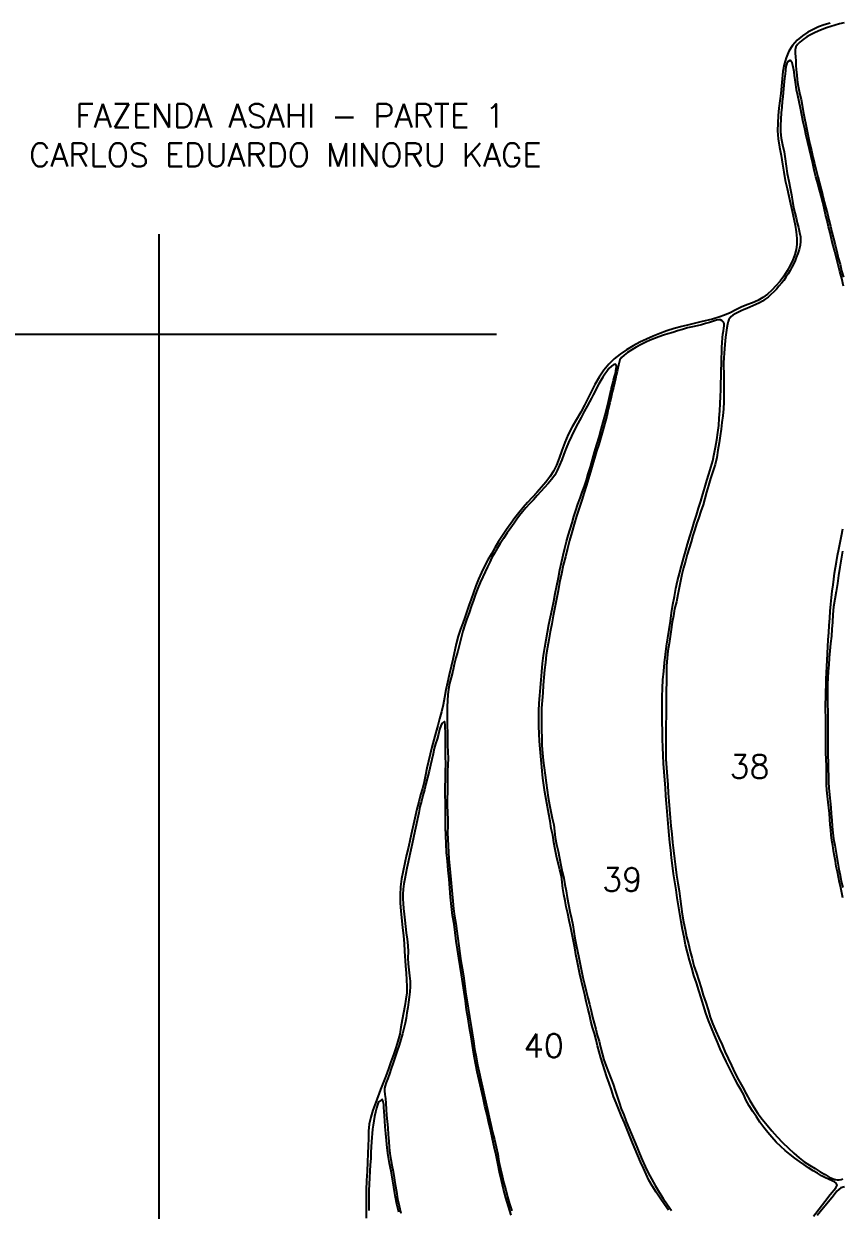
# Model space of a CAD drawing. Header units: millimetres. Extents: x 729593 to 732743, y 7839267 to 7843722.
# Drawn here: x 730288 to 730967, y 7840573 to 7841558 of the extents above; entities that cross this region are included whole.
import ezdxf
from ezdxf.enums import TextEntityAlignment as Align

# ---------------------------------------------------------------- set-up
doc = ezdxf.new("R2010")
doc.units = ezdxf.units.MM
for name, color, linetype in [('0114001001', 1, 'Continuous'), ('0114001001037', 5, 'Continuous'), ('0114001001038', 5, 'Continuous'), ('0114001001039', 5, 'Continuous'), ('0114001001040', 5, 'Continuous'), ('0114001001041', 5, 'Continuous'), ('0114001001042', 5, 'Continuous'), ('0114001001051', 5, 'Continuous'), ('MALHA', 8, 'Continuous'), ('TEXTO', 7, 'Continuous'), ('TEXTO_CONFRONTANTES', 7, 'Continuous')]:
    doc.layers.add(name, color=color, linetype=linetype)
doc.styles.add('ROMANS', font='romans')

msp = doc.modelspace()

# ---------------------------------------------------------------- linework, layer by layer
at = {"layer": '0114001001', "color": 1}
msp.add_lwpolyline([(730957.28, 7841557.96), (730952.34, 7841556.8), (730947.6, 7841555.02), (730943.11, 7841552.87), (730938.71, 7841550.5), (730934.32, 7841547.59), (730929.9, 7841543.94), (730926, 7841539.63), (730922.96, 7841534.68), (730920.69, 7841529.4), (730919.06, 7841523.82), (730918.03, 7841517.91), (730917.43, 7841511.84), (730916.9, 7841505.75), (730916.28, 7841499.71), (730915.45, 7841493.66), (730914.73, 7841487.55), (730914.15, 7841481.41), (730913.79, 7841475.17), (730913.68, 7841468.69), (730914.21, 7841461.95), (730915.29, 7841455.06), (730916.59, 7841448.11), (730917.71, 7841441.14), (730918.86, 7841434.25), (730920.07, 7841427.5), (730921.52, 7841420.85), (730923.02, 7841414.35), (730924.46, 7841408.03), (730925.78, 7841401.91), (730928.23, 7841390.35), (730929.11, 7841384.78), (730929.67, 7841379.34), (730929.6, 7841374.38), (730929, 7841370.13), (730927.96, 7841365.96), (730926.34, 7841361.58), (730924.2, 7841357.02), (730921.65, 7841352.46), (730918.81, 7841348.08), (730915.68, 7841343.96), (730912.34, 7841340.08), (730909, 7841336.45), (730905.37, 7841333.22), (730901.37, 7841330.26), (730897.14, 7841327.75), (730892.78, 7841325.88), (730888.22, 7841324.34), (730883.5, 7841322.34), (730878.88, 7841320.01), (730874.36, 7841317.65), (730869.62, 7841315.75), (730864.76, 7841313.96), (730859.73, 7841312.45), (730850.04, 7841310.09), (730840, 7841307.73), (730834.05, 7841306.27), (730827.89, 7841304.6), (730821.76, 7841302.65), (730815.82, 7841300.5), (730810.26, 7841298.27), (730804.79, 7841295.88), (730799.29, 7841293.2), (730793.61, 7841290.25), (730788.13, 7841286.86), (730782.9, 7841283.36), (730778.05, 7841279.42), (730773.58, 7841275.04), (730769.38, 7841270.01), (730765.49, 7841264.23), (730761.99, 7841258.12), (730758.88, 7841252.1), (730756.05, 7841246.45), (730753.36, 7841240.93), (730750.18, 7841235.19), (730746.7, 7841229.19), (730743.19, 7841223.02), (730739.82, 7841216.56), (730736.97, 7841209.96), (730734.6, 7841203.48), (730732.39, 7841197.11), (730730.18, 7841191.22), (730727.71, 7841186.11), (730724.63, 7841181.51), (730721.23, 7841177.16), (730717.61, 7841172.86), (730713.82, 7841168.6), (730709.92, 7841164.46), (730706.06, 7841160.25), (730702.33, 7841156.01), (730698.72, 7841151.73), (730695.34, 7841147.41), (730692.02, 7841142.66), (730688.67, 7841137.77), (730685.27, 7841132.76), (730682.03, 7841127.72), (730678.98, 7841122.7), (730675.96, 7841117.71), (730673.07, 7841112.66), (730670.38, 7841107.38), (730667.82, 7841101.99), (730665.43, 7841096.52), (730663.17, 7841091.02), (730661.07, 7841085.53), (730659.09, 7841080.07), (730657.3, 7841074.77), (730655.66, 7841069.66), (730653.97, 7841064.84), (730652.15, 7841060.14), (730650.35, 7841055.06), (730648.55, 7841049.13), (730646.82, 7841042.75), (730644.02, 7841029.84), (730641.02, 7841017.19), (730639.57, 7841010.87), (730638.17, 7841004.61), (730637.04, 7840998.43), (730635.88, 7840992.37), (730634.58, 7840986.43), (730633.01, 7840980.74), (730631.51, 7840975), (730629.87, 7840969.16), (730628.27, 7840963.14), (730626.64, 7840957.12), (730625.07, 7840951.19), (730623.66, 7840945.37), (730622.44, 7840939.6), (730621.27, 7840933.9), (730620.04, 7840928.3), (730618.78, 7840922.91), (730617.12, 7840917.55), (730615.64, 7840911.8), (730614.18, 7840905.68), (730611.31, 7840893.29), (730609.94, 7840887.1), (730608.6, 7840880.76), (730607.17, 7840874.22), (730605.62, 7840867.63), (730604.18, 7840861.03), (730602.69, 7840854.47), (730601.31, 7840847.78), (730600.44, 7840841.15), (730600.22, 7840834.6), (730600.35, 7840827.95), (730600.81, 7840821.1), (730602.25, 7840807.31), (730602.92, 7840800.62), (730603.46, 7840794.09), (730603.9, 7840787.7), (730604.79, 7840775.48), (730605.18, 7840769.58), (730605.6, 7840763.87), (730605.83, 7840758.39), (730605.65, 7840753.16), (730605.06, 7840748.01), (730604.04, 7840742.47), (730603.04, 7840736.58), (730601.88, 7840730.68), (730600.87, 7840724.82), (730599.84, 7840718.93), (730598.37, 7840713.15), (730596.57, 7840707.43), (730594.63, 7840701.75), (730592.52, 7840695.99), (730590.53, 7840690.09), (730588.45, 7840684.16), (730586.22, 7840678.52), (730583.94, 7840672.97), (730579.63, 7840661.68), (730577.68, 7840655.87), (730575.86, 7840650.1), (730574.57, 7840644.23), (730574.01, 7840638.32), (730573.92, 7840632.41), (730573.79, 7840626.35), (730573.52, 7840619.73), (730573.07, 7840612.54), (730572.74, 7840605.09), (730572.3, 7840597.38), (730572.08, 7840589.52), (730572.03, 7840581.57), (730572.01, 7840573.7), (730571.9, 7840566.04)], dxfattribs=at)
at = {"layer": '0114001001037'}
for points in [[(730968.98, 7841558.33), (730965.16, 7841557.38), (730961.42, 7841556.32), (730957.78, 7841555.26), (730954.22, 7841554.13), (730950.65, 7841552.8), (730947.36, 7841551.45), (730944.28, 7841549.95), (730941.05, 7841548.42), (730937.91, 7841546.61), (730934.95, 7841544.54), (730932.25, 7841542.34), (730930.21, 7841540.41), (730928.94, 7841538.43), (730928.4, 7841536.05), (730928.35, 7841533.25), (730928.5, 7841530.13), (730928.69, 7841526.77), (730928.87, 7841523.11), (730929.13, 7841519.21), (730929.52, 7841515.14), (730929.96, 7841511.05), (730930.52, 7841507.03), (730931.33, 7841503.03), (730932.27, 7841498.82), (730933.18, 7841494.56), (730934, 7841490.02), (730934.9, 7841484.76), (730935.92, 7841479.31), (730936.99, 7841473.83), (730938.12, 7841468.38), (730939.23, 7841462.98), (730940.41, 7841457.65), (730941.72, 7841452.29), (730943.06, 7841446.85), (730944.42, 7841441.43), (730945.79, 7841436), (730947.13, 7841430.62), (730948.49, 7841425.26), (730949.83, 7841419.98), (730951.19, 7841414.78), (730952.48, 7841409.69), (730953.78, 7841404.72), (730955.08, 7841399.77), (730956.28, 7841394.73), (730957.55, 7841389.66), (730958.85, 7841384.48), (730960.21, 7841379.3), (730961.49, 7841374), (730962.77, 7841368.64), (730964.07, 7841363.27), (730965.53, 7841357.93), (730966.82, 7841352.55), (730968.27, 7841347.24)], [(730967.47, 7841119.84), (730966.41, 7841113.26), (730965.4, 7841106.44), (730964.38, 7841099.71), (730963.36, 7841093.02), (730962.3, 7841086.4), (730961.07, 7841079.98), (730960.07, 7841073.63), (730959.49, 7841067.24), (730959.16, 7841060.97), (730958.81, 7841055.02), (730958.44, 7841049.16), (730957.62, 7841043.17), (730956.93, 7841037.13), (730956.39, 7841031.26), (730956.11, 7841025.55), (730955.79, 7841019.97), (730955.37, 7841014.6), (730955.21, 7841009.33), (730955.22, 7841004.08), (730955.18, 7840998.55), (730955.13, 7840992.71), (730955.26, 7840986.68), (730955.33, 7840980.54), (730955.44, 7840974.32), (730955.42, 7840968.13), (730955.41, 7840962), (730955.47, 7840955.96), (730955.44, 7840950.08), (730955.56, 7840944.3), (730955.78, 7840938.69), (730955.82, 7840933.37), (730956.03, 7840928.22), (730956.32, 7840923), (730956.64, 7840917.77), (730957.25, 7840912.43), (730957.85, 7840907.07), (730958.21, 7840901.76), (730958.69, 7840896.49), (730959.04, 7840891.29), (730959.46, 7840886.14), (730960.2, 7840880.99), (730961.08, 7840875.87), (730961.94, 7840870.78), (730962.76, 7840865.8), (730963.66, 7840860.88), (730964.63, 7840855.91), (730965.61, 7840850.86), (730966.57, 7840845.67), (730967.89, 7840840.6)]]:
    msp.add_lwpolyline(points, dxfattribs=at)
at = {"layer": '0114001001038'}
for points in [[(730968.52, 7841339.83), (730966.95, 7841345.98), (730965.39, 7841351.87), (730963.88, 7841357.58), (730962.47, 7841363.12), (730961.16, 7841368.41), (730959.83, 7841373.62), (730958.56, 7841378.82), (730957.31, 7841383.95), (730956.04, 7841389.09), (730954.78, 7841394.22), (730953.45, 7841399.31), (730952.26, 7841404.45), (730951.18, 7841409.53), (730949.9, 7841414.61), (730948.4, 7841419.7), (730946.97, 7841425), (730945.52, 7841430.44), (730944.14, 7841435.97), (730942.92, 7841441.59), (730941.58, 7841447.33), (730940.1, 7841453.11), (730938.76, 7841458.89), (730937.53, 7841464.58), (730936.23, 7841470.21), (730934.96, 7841475.88), (730933.78, 7841481.65), (730932.62, 7841487.4), (730931.52, 7841492.88), (730930.41, 7841498.03), (730929.46, 7841502.72), (730928.88, 7841507.09), (730928.33, 7841511.07), (730927.74, 7841514.55), (730927.32, 7841517.59), (730926.89, 7841520.36), (730926.31, 7841522.95), (730925.72, 7841525.18), (730925.08, 7841526.3), (730924.26, 7841527.1), (730923.8, 7841527.1), (730922.49, 7841526.29), (730921.39, 7841524.66), (730920.62, 7841521.99), (730920.17, 7841518.85), (730919.87, 7841516.06), (730919.59, 7841513.9), (730919.34, 7841512.05), (730919.15, 7841509.64), (730918.89, 7841506.65), (730918.66, 7841503.55), (730918.41, 7841500.4), (730918.11, 7841497.02), (730917.58, 7841493), (730917.1, 7841488.43), (730916.63, 7841483.65), (730916.24, 7841478.4), (730915.97, 7841473.01), (730916.11, 7841467.8), (730916.75, 7841462.54), (730917.86, 7841456.97), (730919.03, 7841451.26), (730920.04, 7841445.4), (730920.89, 7841439.33), (730921.75, 7841433.17), (730922.88, 7841427.02), (730924.09, 7841421.09), (730925.15, 7841415.49), (730926.09, 7841410.13), (730926.99, 7841405.22), (730928.02, 7841400.75), (730928.97, 7841396.49), (730929.89, 7841392.37), (730930.96, 7841388.31), (730931.86, 7841384.33), (730932.56, 7841380.64), (730932.81, 7841377.03), (730932.51, 7841373.57), (730931.68, 7841370.19), (730930.5, 7841366.76), (730929.22, 7841363.46), (730928.27, 7841360.96), (730927, 7841358.12), (730925.6, 7841355.46), (730924.03, 7841352.72), (730922.32, 7841349.95), (730920.51, 7841347.24), (730918.75, 7841344.59), (730916.89, 7841342.13), (730914.83, 7841339.66), (730912.74, 7841337.32), (730910.5, 7841335.04), (730908.17, 7841332.77), (730905.76, 7841330.74), (730903.33, 7841328.9), (730901.08, 7841327.33), (730898.57, 7841325.9), (730895.6, 7841324.51), (730893.09, 7841323.38), (730890.59, 7841322.35), (730888.2, 7841321.31), (730885.9, 7841320.34), (730883.48, 7841319.2), (730880.76, 7841317.86), (730878.34, 7841316.68), (730876.54, 7841315.67), (730875.09, 7841314.67), (730873.94, 7841313.3), (730873.15, 7841311.97), (730872.51, 7841310.38), (730871.94, 7841308.25), (730871.42, 7841305.07), (730870.91, 7841301.18), (730870.53, 7841297.51), (730870.21, 7841294.27), (730869.91, 7841291.2), (730869.69, 7841287.8), (730869.42, 7841284.06), (730869.01, 7841280.15), (730868.68, 7841276.2), (730868.68, 7841272.21), (730868.9, 7841268.05), (730868.98, 7841263.82), (730868.98, 7841259.55), (730869.05, 7841254.77), (730869.01, 7841249.52), (730869.05, 7841243.83), (730868.86, 7841237.92), (730868.23, 7841232.08), (730867.43, 7841226.57), (730866.83, 7841221), (730866.11, 7841215.48), (730865.15, 7841209.75), (730864.07, 7841203.68), (730863.1, 7841197.68), (730861.91, 7841191.84), (730860.02, 7841185.86), (730857.95, 7841180.15), (730856.38, 7841174.35), (730854.6, 7841168.74), (730853.15, 7841163.57), (730851.75, 7841158.26), (730850.03, 7841152.9), (730848.13, 7841147.75), (730846.39, 7841142.6), (730844.85, 7841137.66), (730843.42, 7841132.67), (730841.89, 7841127.6), (730840.26, 7841122.31), (730838.64, 7841116.93), (730837.15, 7841111.37), (730835.52, 7841105.91), (730834.18, 7841100.43), (730832.92, 7841095.02), (730831.94, 7841089.43), (730830.75, 7841083.81), (730829.61, 7841077.8), (730828.16, 7841071.88), (730827.27, 7841066.07), (730826.23, 7841060.73), (730825.4, 7841054.87), (730824.48, 7841048.91), (730823.56, 7841043.04), (730822.63, 7841037.07), (730821.95, 7841030.9), (730821.35, 7841024.52), (730821.41, 7841017.8), (730821.31, 7841011.06), (730821.18, 7841004.23), (730821.08, 7840997.17), (730821.07, 7840990.14), (730821.06, 7840983.07), (730821, 7840975.82), (730820.84, 7840968.44), (730820.77, 7840961.24), (730820.93, 7840954.1), (730820.98, 7840947.02), (730821.52, 7840939.94), (730822.01, 7840932.9), (730822.39, 7840925.97), (730822.91, 7840919.07), (730823.44, 7840912.22), (730823.86, 7840905.35), (730824.48, 7840898.59), (730825, 7840891.71), (730825.76, 7840884.78), (730826.46, 7840878.04), (730827.23, 7840871.23), (730828.11, 7840864.42), (730828.93, 7840857.72), (730829.8, 7840850.9), (730830.78, 7840844.28), (730831.8, 7840837.82), (730832.76, 7840831.34), (730833.46, 7840824.88), (730834.4, 7840818.47), (730835.67, 7840812.08), (730836.98, 7840805.74), (730838.13, 7840799.8), (730839.58, 7840793.75), (730841.05, 7840787.63), (730842.64, 7840781.66), (730844.24, 7840775.61), (730846.2, 7840769.43), (730848.31, 7840763.37), (730850.13, 7840757.31), (730851.9, 7840751.23), (730854.14, 7840745.14), (730855.96, 7840739), (730857.75, 7840733.01), (730859.99, 7840727.11), (730862.4, 7840721.28), (730864.97, 7840715.72), (730867.51, 7840710.13), (730869.95, 7840704.41), (730872.51, 7840698.67), (730875.32, 7840692.85), (730878.21, 7840686.92), (730881.24, 7840681.02), (730884.42, 7840675.24), (730887.5, 7840669.51), (730890.66, 7840663.96), (730893.83, 7840658.43), (730897.3, 7840653.12), (730900.98, 7840648.25), (730904.88, 7840643.45), (730908.94, 7840638.53), (730913.3, 7840633.68), (730917.85, 7840628.86), (730922.6, 7840624.29), (730927.21, 7840620.12), (730931.57, 7840616.39), (730935.71, 7840613.06), (730940.27, 7840610.15), (730944.82, 7840607.45), (730949.08, 7840604.75), (730953.07, 7840602.29), (730956.62, 7840600.24), (730959.7, 7840598.81), (730961.75, 7840598.18), (730963.24, 7840597.89), (730964.73, 7840597.91), (730966.36, 7840598.15), (730967.85, 7840598.86)], [(730967.85, 7840831.94), (730966.93, 7840836.13), (730966.12, 7840840.43), (730965.13, 7840844.76), (730964.27, 7840849.12), (730963.29, 7840853.52), (730962.43, 7840857.98), (730961.81, 7840862.41), (730960.9, 7840866.67), (730960.15, 7840871.01), (730959.52, 7840875.38), (730958.83, 7840879.71), (730958.29, 7840884.05), (730957.84, 7840888.38), (730957.42, 7840892.78), (730957.03, 7840897.28), (730956.64, 7840901.92), (730956.21, 7840906.67), (730955.63, 7840911.52), (730955.1, 7840916.49), (730954.68, 7840921.29), (730954.25, 7840926.2), (730954.23, 7840931.31), (730954.2, 7840936.48), (730954.19, 7840941.68), (730954.04, 7840946.96), (730953.82, 7840952.57), (730953.81, 7840958.32), (730953.74, 7840964.15), (730953.81, 7840970.11), (730953.65, 7840976.03), (730953.61, 7840981.92), (730953.54, 7840987.63), (730953.54, 7840993.12), (730953.65, 7840998.43), (730953.8, 7841003.56), (730953.9, 7841008.55), (730953.9, 7841013.57), (730954.2, 7841018.68), (730954.52, 7841023.96), (730954.78, 7841029.36), (730955.11, 7841034.91), (730955.38, 7841040.6), (730955.74, 7841046.33), (730956.18, 7841052.2), (730956.53, 7841058.19), (730956.97, 7841064.14), (730957.46, 7841069.99), (730957.95, 7841075.75), (730958.44, 7841081.35), (730959.03, 7841086.73), (730959.69, 7841091.81), (730960.39, 7841096.68), (730961.05, 7841101.4), (730961.73, 7841106.11), (730962.61, 7841110.97), (730963.52, 7841116.11), (730964.48, 7841121.47), (730965.58, 7841126.93), (730966.7, 7841132.52), (730967.75, 7841138.22)]]:
    msp.add_lwpolyline(points, dxfattribs=at)
at = {"layer": '0114001001039'}
msp.add_lwpolyline([(730943.43, 7840567.71), (730948.2, 7840573.95), (730952.83, 7840579.94), (730957.35, 7840585.75), (730961.92, 7840591.43), (730963.11, 7840593.51), (730962.28, 7840595.13), (730960.97, 7840596.24), (730958.94, 7840597.2), (730955.94, 7840598.41), (730952.97, 7840599.91), (730950.22, 7840601.42), (730946.85, 7840603.39), (730943.22, 7840605.58), (730939.29, 7840608), (730935.43, 7840610.63), (730931.74, 7840613.25), (730927.99, 7840616.07), (730924.04, 7840619.07), (730920.07, 7840622.3), (730916.26, 7840625.74), (730912.6, 7840629.37), (730909, 7840633.29), (730905.63, 7840637.33), (730902.34, 7840641.38), (730899.06, 7840645.73), (730896.02, 7840650.24), (730893.08, 7840654.78), (730890.09, 7840659.5), (730887.41, 7840664.32), (730885.56, 7840668.59), (730883.45, 7840672.47), (730881.04, 7840676.66), (730878.51, 7840681.28), (730875.91, 7840686.17), (730873.33, 7840691.15), (730870.85, 7840696.23), (730868.44, 7840701.45), (730866.11, 7840706.8), (730863.73, 7840712.38), (730861.25, 7840718.17), (730858.84, 7840724.11), (730856.37, 7840730.19), (730854.11, 7840736.37), (730852.1, 7840742.68), (730850.08, 7840748.95), (730848.15, 7840755.16), (730846.22, 7840761.4), (730844.24, 7840767.68), (730842.52, 7840774.05), (730840.59, 7840780.39), (730838.89, 7840786.72), (730837.31, 7840793.03), (730835.96, 7840799.41), (730834.72, 7840805.82), (730833.53, 7840812.26), (730832.42, 7840818.8), (730831.32, 7840825.33), (730830.32, 7840831.98), (730829.33, 7840838.66), (730828.34, 7840845.39), (730827.25, 7840852.11), (730826.37, 7840858.77), (730825.64, 7840865.37), (730824.91, 7840871.72), (730824.3, 7840877.88), (730823.65, 7840884.06), (730823.01, 7840890.48), (730822.52, 7840897.15), (730821.89, 7840903.69), (730821.32, 7840910.23), (730820.92, 7840916.81), (730820.49, 7840923.24), (730820.07, 7840929.82), (730819.59, 7840936.54), (730818.98, 7840943.46), (730818.76, 7840950.21), (730818.51, 7840957.02), (730818.19, 7840963.88), (730818.06, 7840970.74), (730817.94, 7840977.66), (730817.81, 7840984.64), (730817.78, 7840991.74), (730817.93, 7840998.86), (730817.97, 7841005.96), (730818.46, 7841013.03), (730819.12, 7841020.17), (730819.85, 7841027.18), (730820.46, 7841034.06), (730821.39, 7841040.97), (730822.51, 7841047.9), (730823.56, 7841054.8), (730824.68, 7841061.67), (730825.66, 7841068.6), (730826.79, 7841075.48), (730828.03, 7841082.19), (730829.25, 7841088.68), (730830.61, 7841095.04), (730832.1, 7841101.38), (730833.78, 7841107.56), (730835.49, 7841113.6), (730837.25, 7841119.51), (730838.98, 7841125.72), (730840.92, 7841131.94), (730842.73, 7841138.04), (730844.52, 7841143.89), (730846.32, 7841149.72), (730848.06, 7841155.55), (730849.87, 7841161.29), (730851.53, 7841167.08), (730853.26, 7841172.71), (730854.94, 7841178.35), (730856.67, 7841183.73), (730858.26, 7841189.23), (730859.81, 7841194.86), (730861.06, 7841200.45), (730862.22, 7841206.23), (730863.25, 7841212.22), (730864.14, 7841218.19), (730864.82, 7841224.2), (730865.27, 7841230.27), (730865.76, 7841236.37), (730866.12, 7841242.36), (730866.38, 7841248.16), (730866.65, 7841253.74), (730866.67, 7841259.24), (730866.71, 7841264.63), (730866.74, 7841269.97), (730866.97, 7841275.32), (730867.08, 7841280.27), (730867.23, 7841284.72), (730867.47, 7841288.88), (730867.73, 7841293.01), (730868, 7841296.75), (730868.27, 7841299.88), (730868.65, 7841302.63), (730869.07, 7841304.9), (730869.32, 7841306.69), (730869.39, 7841307.9), (730869.24, 7841308.87), (730868.65, 7841309.95), (730867.7, 7841311.06), (730866.34, 7841311.74), (730864.78, 7841311.83), (730862.95, 7841311.63), (730860.56, 7841310.83), (730857.24, 7841309.62), (730853.92, 7841308.64), (730850.61, 7841307.74), (730847.02, 7841306.92), (730843.07, 7841306.12), (730838.93, 7841305.04), (730834.78, 7841303.85), (730830.6, 7841302.62), (730826.56, 7841301.41), (730822.64, 7841300.3), (730818.81, 7841299.11), (730815.09, 7841297.78), (730811.51, 7841296.38), (730807.97, 7841294.88), (730804.3, 7841293.17), (730800.38, 7841291.28), (730796.36, 7841289.09), (730792.59, 7841286.8), (730789.13, 7841284.58), (730786.17, 7841282.37), (730784.12, 7841280.55), (730782.8, 7841278.51), (730782.03, 7841276.26), (730781.5, 7841274.09), (730780.96, 7841271.63), (730780.41, 7841268.98), (730779.73, 7841266.01), (730778.98, 7841262.77), (730778.26, 7841259.22), (730777.36, 7841255.54), (730776.36, 7841251.76), (730775.5, 7841247.7), (730774.37, 7841243.01), (730773.07, 7841237.67), (730771.78, 7841231.88), (730770.18, 7841225.99), (730768.53, 7841220.09), (730766.95, 7841214.18), (730765.18, 7841208.36), (730763.41, 7841202.68), (730761.62, 7841197.04), (730759.97, 7841191.38), (730758.44, 7841185.71), (730756.75, 7841180.19), (730754.96, 7841174.59), (730753.1, 7841168.61), (730751.01, 7841162.13), (730748.89, 7841155.55), (730746.79, 7841148.85), (730744.63, 7841142.12), (730742.71, 7841135.41), (730740.89, 7841128.74), (730739.12, 7841121.96), (730737.43, 7841115.07), (730735.7, 7841108.08), (730734.16, 7841100.96), (730732.66, 7841093.9), (730731.33, 7841086.89), (730730.06, 7841079.85), (730728.76, 7841072.95), (730727.41, 7841066.14), (730726.09, 7841059.49), (730724.86, 7841052.8), (730723.68, 7841046.29), (730722.49, 7841040.1), (730721.55, 7841033.88), (730720.86, 7841027.52), (730720.05, 7841021.17), (730719.49, 7841014.82), (730719.08, 7841008.45), (730718.59, 7841002.16), (730718.07, 7840995.79), (730717.69, 7840989.47), (730717.49, 7840983.29), (730717.54, 7840977.12), (730717.57, 7840971.17), (730717.81, 7840964.92), (730717.97, 7840958.6), (730718.44, 7840952.26), (730719.11, 7840946.1), (730719.93, 7840940.02), (730720.56, 7840933.88), (730721.38, 7840927.61), (730722.33, 7840921.42), (730723.23, 7840915.26), (730724.37, 7840909.21), (730725.47, 7840903.59), (730726.52, 7840898.15), (730727.78, 7840892.74), (730728.37, 7840887.41), (730728.96, 7840882.02), (730730.04, 7840876.42), (730731.34, 7840870.73), (730732.63, 7840864.92), (730733.77, 7840859.26), (730734.88, 7840853.67), (730736.06, 7840848.31), (730737.08, 7840843.07), (730738.1, 7840837.77), (730738.95, 7840832.23), (730740.05, 7840826.45), (730741.26, 7840820.71), (730742.59, 7840815.03), (730743.53, 7840809.51), (730744.45, 7840804.13), (730745.29, 7840798.63), (730746.32, 7840793.16), (730747.53, 7840787.72), (730748.66, 7840782.4), (730749.81, 7840776.98), (730750.91, 7840771.47), (730752.04, 7840765.93), (730753.31, 7840760.34), (730754.58, 7840754.72), (730756.02, 7840749.16), (730757.52, 7840743.71), (730758.9, 7840738.34), (730760.08, 7840733.1), (730761.32, 7840727.95), (730762.7, 7840722.97), (730763.96, 7840718.02), (730765.37, 7840713.01), (730766.69, 7840707.97), (730767.95, 7840702.86), (730769.46, 7840697.62), (730771.27, 7840692.43), (730773.3, 7840687.42), (730775.29, 7840682.36), (730777.08, 7840677.3), (730778.8, 7840672.27), (730780.35, 7840667.23), (730782.01, 7840662.27), (730783.85, 7840657.06), (730785.98, 7840651.81), (730787.99, 7840646.51), (730790.15, 7840641.26), (730792.42, 7840636.01), (730794.57, 7840630.72), (730796.7, 7840625.36), (730798.96, 7840619.95), (730801.23, 7840614.5), (730803.57, 7840609.15), (730806.16, 7840603.9), (730809.09, 7840598.72), (730811.98, 7840593.22), (730815.27, 7840587.81), (730818.75, 7840582.4), (730822.18, 7840577.26), (730825.62, 7840572.54)], dxfattribs=at)
at = {"layer": '0114001001040'}
msp.add_lwpolyline([(730822.99, 7840572.68), (730819.64, 7840577.5), (730816.23, 7840582.64), (730812.85, 7840587.86), (730809.64, 7840592.88), (730806.88, 7840597.74), (730804.46, 7840602.67), (730802.18, 7840607.79), (730799.84, 7840612.97), (730797.68, 7840618.12), (730795.49, 7840623.35), (730793.29, 7840628.75), (730791.08, 7840634.25), (730788.75, 7840639.75), (730786.42, 7840645.26), (730784.12, 7840650.82), (730781.87, 7840656.39), (730779.72, 7840661.92), (730777.5, 7840667.27), (730775.64, 7840672.67), (730773.78, 7840678.1), (730771.96, 7840683.51), (730770.17, 7840688.8), (730768.44, 7840694.04), (730766.9, 7840699.21), (730765.44, 7840704.28), (730764.16, 7840709.28), (730762.92, 7840714.32), (730761.52, 7840719.4), (730760.07, 7840724.53), (730758.71, 7840729.77), (730757.44, 7840735.15), (730756.11, 7840740.57), (730754.82, 7840746.05), (730753.54, 7840751.55), (730752.2, 7840757.16), (730750.86, 7840762.87), (730749.54, 7840768.58), (730748.35, 7840774.2), (730747.18, 7840779.63), (730746.06, 7840785.02), (730745.22, 7840790.54), (730744.31, 7840796.07), (730743.15, 7840801.6), (730741.86, 7840807.28), (730740.68, 7840813.11), (730739.45, 7840819), (730738.22, 7840824.53), (730737.21, 7840829.7), (730736.14, 7840834.87), (730735.32, 7840839.94), (730734.87, 7840845.05), (730734.17, 7840850.03), (730732.89, 7840855.26), (730731.32, 7840860.8), (730729.97, 7840866.54), (730728.89, 7840872.31), (730727.76, 7840878.09), (730726.95, 7840883.97), (730725.76, 7840889.74), (730724.7, 7840895.57), (730723.63, 7840901.5), (730722.58, 7840907.5), (730721.48, 7840913.6), (730720.46, 7840919.66), (730719.58, 7840925.58), (730718.76, 7840931.47), (730718.24, 7840937.47), (730717.67, 7840943.49), (730716.96, 7840949.56), (730716.47, 7840955.75), (730716.04, 7840961.99), (730715.77, 7840968.31), (730715.53, 7840974.63), (730715.34, 7840980.93), (730715.46, 7840987.19), (730715.68, 7840993.61), (730716.12, 7841000.12), (730716.68, 7841006.58), (730717.28, 7841013.06), (730717.82, 7841019.77), (730718.51, 7841026.53), (730719.34, 7841033.19), (730720.31, 7841039.76), (730721.37, 7841046.14), (730722.54, 7841052.55), (730723.8, 7841058.89), (730725.08, 7841065.25), (730726.43, 7841071.7), (730727.84, 7841078.21), (730729.09, 7841084.75), (730730.32, 7841091.29), (730731.62, 7841097.84), (730732.78, 7841104.33), (730734.19, 7841110.46), (730735.6, 7841116.4), (730736.96, 7841122.18), (730738.39, 7841127.69), (730739.89, 7841132.9), (730741.46, 7841138.08), (730743.01, 7841143.4), (730744.56, 7841148.63), (730746.15, 7841153.67), (730747.85, 7841158.75), (730749.64, 7841163.82), (730751.49, 7841168.77), (730753.24, 7841173.7), (730754.89, 7841178.73), (730756.49, 7841184.06), (730758.24, 7841189.83), (730759.89, 7841195.86), (730761.72, 7841202.02), (730763.66, 7841208.2), (730765.52, 7841214.43), (730767.26, 7841220.67), (730768.95, 7841226.83), (730770.46, 7841232.75), (730771.86, 7841238.52), (730773.17, 7841244.02), (730774.39, 7841249.14), (730775.57, 7841253.9), (730776.68, 7841258.08), (730777.54, 7841261.69), (730778.28, 7841264.66), (730778.94, 7841267.28), (730779.48, 7841269.43), (730779.71, 7841271.35), (730779.77, 7841273.1), (730779.5, 7841274.39), (730779.14, 7841275.04), (730777.58, 7841274.62), (730775.7, 7841273.39), (730773.65, 7841271.42), (730771.74, 7841269.06), (730770.1, 7841266.64), (730768.53, 7841264.19), (730766.99, 7841261.56), (730765.35, 7841258.68), (730763.7, 7841255.64), (730762.13, 7841252.68), (730760.63, 7841249.69), (730759.11, 7841246.87), (730757.47, 7841243.76), (730755.65, 7841240.13), (730753.15, 7841235.69), (730750.51, 7841230.67), (730747.67, 7841225.65), (730744.95, 7841220.47), (730742.46, 7841215.17), (730739.94, 7841210.11), (730737.99, 7841205.16), (730736.14, 7841200.33), (730734.42, 7841195.65), (730732.57, 7841191.12), (730730.7, 7841186.88), (730728.57, 7841182.92), (730725.95, 7841179.3), (730723.18, 7841176.03), (730720.24, 7841172.73), (730717.1, 7841169.38), (730713.99, 7841165.89), (730710.93, 7841162.53), (730707.75, 7841159.11), (730704.66, 7841155.81), (730701.82, 7841152.54), (730699.4, 7841149.32), (730697.21, 7841146.33), (730694.91, 7841143.01), (730692.22, 7841139.23), (730689.23, 7841134.91), (730686.17, 7841130.37), (730683.32, 7841126.04), (730680.75, 7841122.12), (730678.45, 7841118.25), (730676.37, 7841114.48), (730674.58, 7841110.74), (730672.83, 7841106.78), (730670.89, 7841102.54), (730668.77, 7841098.38), (730666.64, 7841093.86), (730664.63, 7841089.09), (730662.81, 7841084.11), (730661.09, 7841079), (730659.33, 7841073.82), (730657.42, 7841068.61), (730655.6, 7841063.6), (730653.87, 7841058.53), (730652.21, 7841053.36), (730650.78, 7841047.94), (730649.45, 7841042.44), (730648.12, 7841036.85), (730646.61, 7841031.21), (730645.14, 7841025.7), (730643.92, 7841020.28), (730642.63, 7841014.95), (730641.21, 7841009.96), (730640.25, 7841005.33), (730639.7, 7841000.65), (730639.44, 7840995.74), (730639.39, 7840990.61), (730639.4, 7840985.29), (730639.37, 7840979.89), (730639.39, 7840974.54), (730639.5, 7840969.25), (730639.54, 7840964.03), (730639.61, 7840958.77), (730639.91, 7840953.34), (730639.97, 7840947.84), (730639.75, 7840942.44), (730639.42, 7840937.06), (730639.57, 7840931.49), (730639.62, 7840925.81), (730639.53, 7840920.1), (730639.34, 7840914.35), (730639.39, 7840908.7), (730639.56, 7840902.94), (730639.7, 7840897.14), (730639.74, 7840891.46), (730639.6, 7840886.01), (730639.84, 7840880.73), (730640.05, 7840875.39), (730640.38, 7840870.03), (730640.71, 7840864.56), (730641.28, 7840858.97), (730641.83, 7840853.2), (730642.32, 7840847.32), (730642.85, 7840841.27), (730643.33, 7840835.22), (730643.86, 7840829.17), (730644.57, 7840823.04), (730645.37, 7840816.93), (730646.41, 7840810.79), (730647.31, 7840804.48), (730648.12, 7840798.25), (730648.91, 7840792.08), (730649.79, 7840785.97), (730650.76, 7840779.84), (730651.73, 7840773.67), (730652.71, 7840767.35), (730653.62, 7840760.84), (730654.51, 7840754.12), (730655.66, 7840747.31), (730656.84, 7840740.45), (730657.95, 7840733.62), (730658.95, 7840726.79), (730659.98, 7840720.06), (730661.04, 7840713.42), (730662.1, 7840706.75), (730663.33, 7840700.09), (730664.48, 7840693.58), (730665.74, 7840687.24), (730667.11, 7840681.04), (730668.59, 7840674.81), (730670.08, 7840668.61), (730671.46, 7840662.4), (730672.77, 7840656.25), (730674.17, 7840650.08), (730675.59, 7840643.89), (730676.96, 7840637.67), (730678.47, 7840631.51), (730679.96, 7840625.43), (730681.23, 7840619.25), (730682.28, 7840613.13), (730683.56, 7840607.19), (730685, 7840601.27), (730686.43, 7840595.35), (730687.96, 7840589.56), (730689.5, 7840583.83), (730691.15, 7840578.08), (730692.88, 7840572.38)], dxfattribs=at)
at = {"layer": '0114001001041'}
msp.add_lwpolyline([(730692.52, 7840568.8), (730690.16, 7840575.95), (730687.96, 7840583.08), (730686.11, 7840590.24), (730684.47, 7840597.32), (730682.86, 7840604.38), (730681.36, 7840611.5), (730679.93, 7840618.4), (730678.31, 7840625.27), (730676.79, 7840631.88), (730675.51, 7840638.35), (730673.89, 7840645.01), (730672.37, 7840651.96), (730670.69, 7840659.03), (730669.13, 7840666.16), (730667.51, 7840673.32), (730665.82, 7840680.52), (730664.28, 7840687.73), (730662.84, 7840694.93), (730661.56, 7840702.17), (730660.37, 7840709.47), (730659.08, 7840716.82), (730657.9, 7840724.26), (730656.64, 7840731.69), (730655.45, 7840739.1), (730654.41, 7840746.49), (730653.33, 7840753.84), (730652.4, 7840761.02), (730651.19, 7840768.01), (730650.13, 7840775.04), (730649.01, 7840782.07), (730647.92, 7840789.11), (730646.87, 7840796.15), (730646.02, 7840803.18), (730645.1, 7840810.24), (730643.8, 7840817.42), (730642.97, 7840824.89), (730642.14, 7840832.48), (730641.55, 7840840.15), (730640.84, 7840847.64), (730640.14, 7840855.1), (730639.46, 7840862.47), (730638.79, 7840869.67), (730638.38, 7840876.74), (730638.08, 7840883.74), (730637.97, 7840890.72), (730637.97, 7840897.6), (730637.88, 7840904.31), (730637.86, 7840910.95), (730637.72, 7840917.58), (730637.67, 7840924.18), (730637.81, 7840930.66), (730637.93, 7840936.94), (730638.05, 7840943.21), (730637.92, 7840949.41), (730637.92, 7840955.29), (730637.91, 7840960.5), (730637.87, 7840965.29), (730637.8, 7840969.67), (730637.71, 7840973.32), (730637.57, 7840976.02), (730637.33, 7840977.65), (730637.05, 7840978.34), (730636.15, 7840977.87), (730634.93, 7840976.7), (730633.9, 7840974.95), (730632.98, 7840971.91), (730632.04, 7840967.83), (730630.84, 7840963.76), (730629.58, 7840959.83), (730628.55, 7840955.87), (730627.58, 7840951.61), (730626.56, 7840946.99), (730625.47, 7840942.15), (730624.3, 7840937.08), (730622.95, 7840931.84), (730621.69, 7840926.68), (730620.38, 7840921.8), (730619.1, 7840917.12), (730617.84, 7840912.4), (730616.7, 7840907.56), (730615.63, 7840902.61), (730614.52, 7840897.6), (730613.5, 7840892.47), (730612.37, 7840887.27), (730611.39, 7840882.04), (730610.21, 7840876.8), (730609.13, 7840871.79), (730608.01, 7840866.79), (730606.87, 7840861.77), (730605.8, 7840856.79), (730604.9, 7840852.14), (730604.07, 7840847.85), (730603.42, 7840843.56), (730602.83, 7840839.28), (730602.46, 7840835.08), (730602.46, 7840831.19), (730602.71, 7840827.26), (730603.1, 7840823.11), (730603.6, 7840818.46), (730604.12, 7840813.42), (730604.71, 7840808.28), (730605.36, 7840803.01), (730606.11, 7840797.68), (730606.72, 7840792.36), (730606.87, 7840787.19), (730606.62, 7840782.19), (730606.82, 7840777.21), (730607.35, 7840772.2), (730608, 7840767.44), (730608.48, 7840762.86), (730608.55, 7840758.33), (730608.22, 7840753.95), (730607.66, 7840749.63), (730607.08, 7840745.4), (730606.51, 7840741.04), (730605.92, 7840736.61), (730605.25, 7840732.19), (730604.29, 7840727.91), (730603.19, 7840723.56), (730602.12, 7840719.12), (730600.9, 7840714.56), (730599.45, 7840709.88), (730597.79, 7840705), (730596.1, 7840700.02), (730594.46, 7840695.13), (730592.91, 7840690.47), (730591.4, 7840686.11), (730589.87, 7840682.13), (730588.61, 7840678.85), (730587.77, 7840676.15), (730587.35, 7840674.04), (730587.3, 7840671.74), (730587.51, 7840668.89), (730587.94, 7840665.47), (730588.3, 7840661.38), (730588.68, 7840656.65), (730589, 7840651.63), (730589.44, 7840646.47), (730589.87, 7840641.15), (730590.27, 7840635.69), (730590.78, 7840630.19), (730591.25, 7840624.93), (730591.75, 7840619.89), (730592.43, 7840614.97), (730593.31, 7840610.05), (730594.39, 7840604.99), (730595.33, 7840599.72), (730596.23, 7840594.11), (730597.17, 7840588.26), (730598.17, 7840582.28), (730599.35, 7840576.3), (730600.73, 7840570.35)], dxfattribs=at)
at = {"layer": '0114001001042'}
msp.add_lwpolyline([(730599.08, 7840571.07), (730597.6, 7840577.87), (730596.2, 7840584.86), (730594.99, 7840591.85), (730593.83, 7840598.65), (730592.65, 7840605.2), (730591.52, 7840611.65), (730590.41, 7840618.08), (730589.45, 7840624.49), (730588.85, 7840630.66), (730588.33, 7840636.49), (730587.89, 7840641.89), (730587.42, 7840646.87), (730587.1, 7840651.21), (730586.97, 7840654.8), (730586.77, 7840658.04), (730586.6, 7840660.5), (730586.43, 7840661.69), (730586.17, 7840662.63), (730585.8, 7840663.55), (730585.6, 7840664.51), (730585.01, 7840664.57), (730584.57, 7840664.23), (730583.55, 7840663.69), (730582.66, 7840662.87), (730582.05, 7840661.83), (730581.34, 7840660.19), (730580.58, 7840657.52), (730579.74, 7840654.13), (730578.98, 7840650.44), (730578.33, 7840646.88), (730577.78, 7840643.48), (730577.27, 7840639.98), (730576.95, 7840636.53), (730576.66, 7840633.2), (730576.47, 7840629.48), (730576.21, 7840625.3), (730576, 7840620.68), (730575.77, 7840615.7), (730575.41, 7840610.45), (730575.08, 7840605.09), (730574.69, 7840599.79), (730574.46, 7840594.44), (730574.29, 7840589.21), (730574.27, 7840583.81), (730574.31, 7840578.15), (730574.22, 7840572.58)], dxfattribs=at)
at = {"layer": '0114001001051'}
msp.add_lwpolyline([(730969.34, 7840592.27), (730966.27, 7840591.43), (730962.9, 7840588.59), (730959.72, 7840584.52), (730955.92, 7840579.75), (730951.47, 7840574.38), (730946.57, 7840568.51)], dxfattribs=at)
at = {"layer": 'MALHA'}
for points in [[(730400, 7839769.01), (730400, 7841382.92)], [(729743.46, 7841300), (730680.23, 7841300)]]:
    msp.add_lwpolyline(points, dxfattribs=at)

# ---------------------------------------------------------------- texts
at = {"layer": 'TEXTO', "linetype": 'Continuous', "style": 'ROMANS'}
for s, p in [('38', (730890.3, 7840925.49)), ('39', (730784.59, 7840831.61)), ('40', (730719.44, 7840693.75))]:
    msp.add_text(s, height=19.5, dxfattribs=at).set_placement(p, align=Align.BOTTOM_CENTER)
at = {"layer": 'TEXTO_CONFRONTANTES', "linetype": 'ByBlock', "style": 'ROMANS'}
for s, p in [('FAZENDA ASAHI - PARTE 1', (730330.74, 7841471.48)), ('CARLOS EDUARDO MINORU KAGE', (730292.2, 7841438.98))]:
    msp.add_text(s, height=19.5, dxfattribs=at).set_placement(p)

doc.saveas('drawing.dxf')
